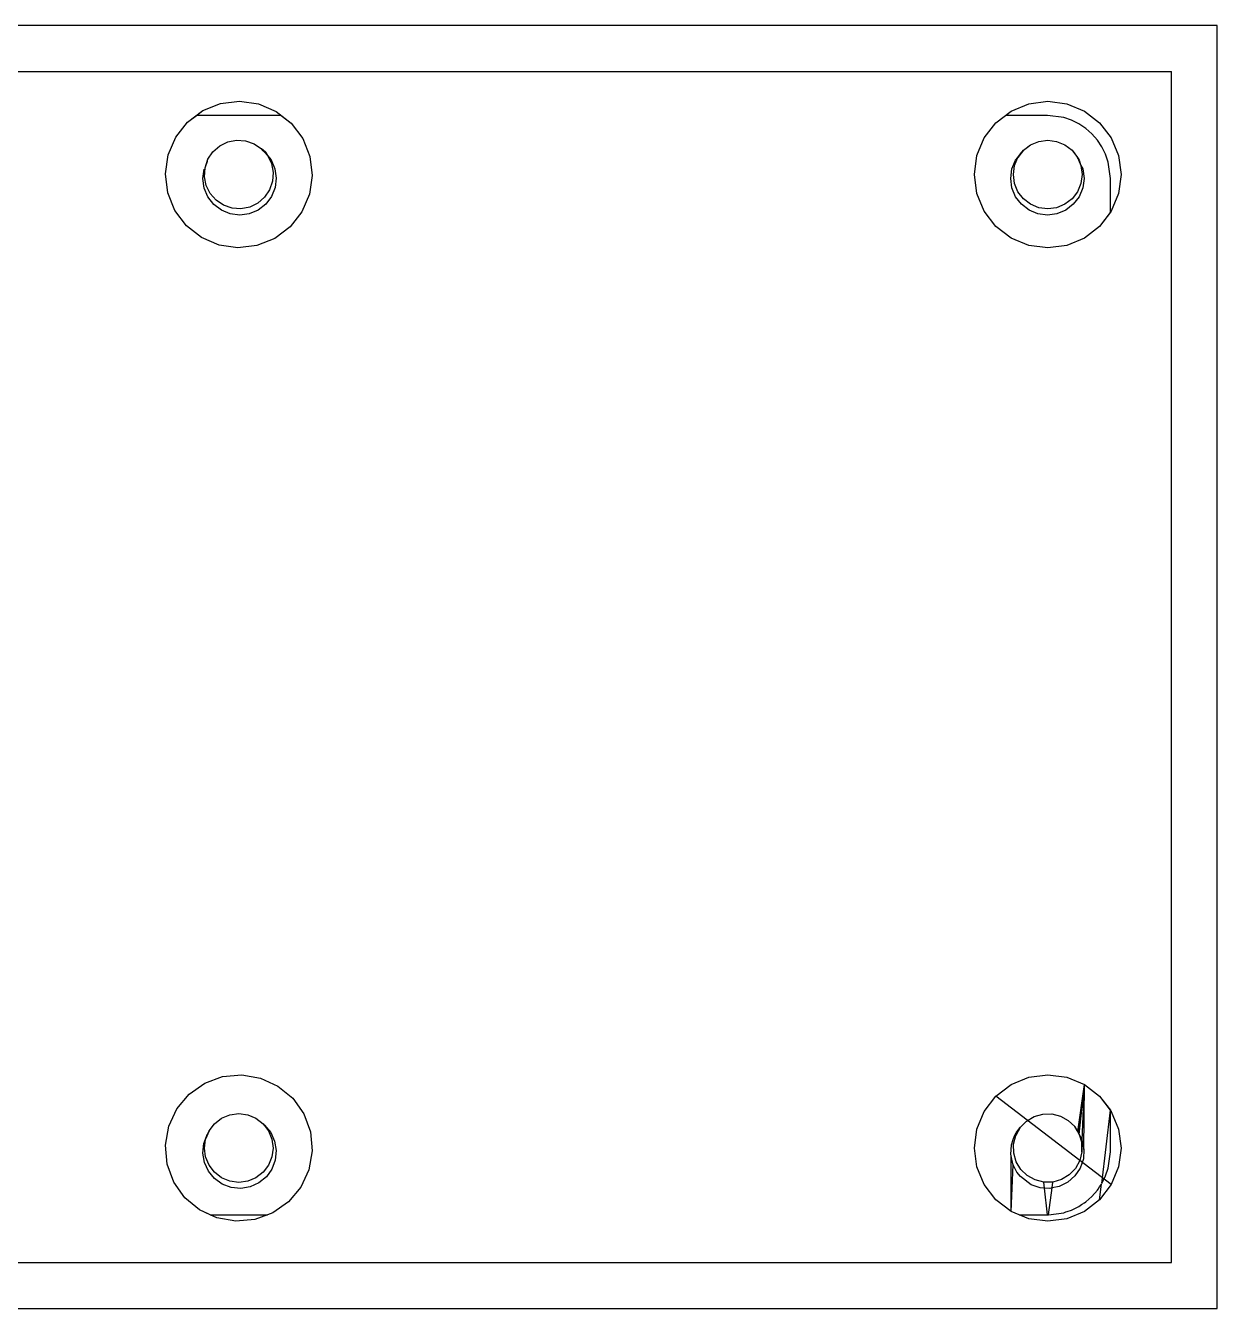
# Model space of a CAD drawing. Header units: metres. Extents: x 3 to 107, y 3 to 59.
# Drawn here: x 55 to 107, y 3 to 59 of the extents above; entities that cross this region are included whole.
import ezdxf

# ---------------------------------------------------------------- set-up
doc = ezdxf.new("R2010")
doc.units = ezdxf.units.M

msp = doc.modelspace()

# ---------------------------------------------------------------- linework, layer by layer
at = {"layer": 'onewiredbox'}
for p, q in [((107, 59, -2), (3, 59, -2)), ((107, 59, 42.3), (3, 59, 42.3)), ((107, 3, -2), (107, 59, -2)), ((107, 59, 42.3), (107, 59, -2)), ((107, 3, 42.3), (107, 59, 42.3)), ((5, 57), (105, 57)), ((5, 57, 42.3), (105, 57, 42.3)), ((105, 57), (105, 57, 42.3)), ((105, 5), (105, 57)), ((105, 5, 42.3), (105, 57, 42.3)), ((62.732, 55.289), (63.507, 55.6)), ((62.732, 55.289, 15), (63.507, 55.6, 15)), ((63.507, 55.6), (64.336, 55.7)), ((63.507, 55.6, 15), (64.336, 55.7, 15)), ((63.507, 55.6), (63.507, 55.6, 15)), ((64.336, 55.7), (64.336, 55.7, 15)), ((64.336, 55.7), (65.163, 55.581)), ((64.336, 55.7, 15), (65.163, 55.581, 15)), ((65.163, 55.581), (65.163, 55.581, 15)), ((65.163, 55.581), (65.931, 55.253)), ((65.163, 55.581, 15), (65.931, 55.253, 15)), ((98, 55.271), (98.772, 55.591)), ((98, 55.271, 15), (98.772, 55.591, 15)), ((98.772, 55.591), (99.6, 55.7)), ((98.772, 55.591, 15), (99.6, 55.7, 15)), ((98.772, 55.591), (98.772, 55.591, 15)), ((99.6, 55.7), (100.428, 55.591)), ((99.6, 55.7), (99.6, 55.7, 15)), ((99.6, 55.7, 15), (100.428, 55.591, 15)), ((100.428, 55.591), (101.2, 55.271)), ((100.428, 55.591), (100.428, 55.591, 15)), ((100.428, 55.591, 15), (101.2, 55.271, 15)), ((62.063, 54.788), (62.732, 55.289)), ((62.063, 54.788, 15), (62.455, 55.082, 15)), ((62.455, 55.082, 15), (62.732, 55.289, 15)), ((66.149, 55.082, 15), (62.455, 55.082, 15)), ((62.732, 55.289), (62.732, 55.289, 15)), ((65.931, 55.253), (66.588, 54.737)), ((65.931, 55.253), (65.931, 55.253, 15)), ((65.931, 55.253, 15), (66.149, 55.082, 15)), ((66.149, 55.082, 15), (66.588, 54.737, 15)), ((97.337, 54.763), (98, 55.271)), ((97.337, 54.763, 15), (97.753, 55.082, 15)), ((97.753, 55.082, 15), (98, 55.271, 15)), ((99.584, 55.082, 15), (97.753, 55.082, 15)), ((98, 55.271), (98, 55.271, 15)), ((100.296, 54.988, 15), (99.584, 55.082, 15)), ((100.637, 54.873, 15), (100.296, 54.988, 15)), ((101.2, 55.271), (101.863, 54.763)), ((101.2, 55.271, 15), (101.863, 54.763, 15)), ((101.2, 55.271), (101.2, 55.271, 15)), ((61.547, 54.131), (62.063, 54.788)), ((61.547, 54.131, 15), (62.063, 54.788, 15)), ((62.063, 54.788), (62.063, 54.788, 15)), ((66.588, 54.737), (66.588, 54.737, 15)), ((66.588, 54.737), (67.089, 54.068)), ((66.588, 54.737, 15), (67.089, 54.068, 15)), ((96.829, 54.1), (97.337, 54.763)), ((96.829, 54.1, 15), (97.337, 54.763, 15)), ((97.337, 54.763), (97.337, 54.763, 15)), ((100.959, 54.714, 15), (100.637, 54.873, 15)), ((101.258, 54.514, 15), (100.959, 54.714, 15)), ((101.529, 54.277, 15), (101.258, 54.514, 15)), ((101.863, 54.763), (102.371, 54.1)), ((101.863, 54.763, 15), (102.371, 54.1, 15)), ((101.863, 54.763), (101.863, 54.763, 15)), ((61.219, 53.363), (61.547, 54.131)), ((61.219, 53.363, 15), (61.547, 54.131, 15)), ((61.547, 54.131), (61.547, 54.131, 15)), ((63.468, 53.748, 15), (63.82, 53.921, 15)), ((63.468, 53.748, 11), (63.82, 53.921, 11)), ((63.82, 53.921, 15), (64.204, 53.997, 15)), ((63.82, 53.921, 11), (64.204, 53.997, 11)), ((63.82, 53.921, 15), (63.82, 53.921, 11)), ((64.204, 53.997, 15), (64.595, 53.971, 15)), ((64.204, 53.997, 15), (64.204, 53.997, 11)), ((64.204, 53.997, 11), (64.595, 53.971, 11)), ((64.595, 53.971, 15), (64.965, 53.844, 15)), ((64.595, 53.971, 15), (64.595, 53.971, 11)), ((64.595, 53.971, 11), (64.965, 53.844, 11)), ((64.965, 53.844, 15), (65.291, 53.626, 15)), ((64.965, 53.844, 15), (64.965, 53.844, 11)), ((64.965, 53.844, 11), (65.291, 53.626, 11)), ((67.089, 54.068), (67.4, 53.293)), ((67.089, 54.068), (67.089, 54.068, 15)), ((67.089, 54.068, 15), (67.4, 53.293, 15)), ((96.509, 53.328), (96.829, 54.1)), ((96.509, 53.328, 15), (96.829, 54.1, 15)), ((96.829, 54.1), (96.829, 54.1, 15)), ((98.539, 53.561, 11), (98.85, 53.799, 11)), ((98.769, 53.737, 15), (98.85, 53.799, 15)), ((98.85, 53.799, 15), (99.212, 53.949, 15)), ((98.85, 53.799, 11), (99.212, 53.949, 11)), ((98.85, 53.799, 15), (98.85, 53.799, 11)), ((99.212, 53.949, 15), (99.6, 54, 15)), ((99.212, 53.949, 11), (99.6, 54, 11)), ((99.212, 53.949, 15), (99.212, 53.949, 11)), ((99.6, 54, 15), (99.988, 53.949, 15)), ((99.6, 54, 15), (99.6, 54, 11)), ((99.6, 54, 11), (99.988, 53.949, 11)), ((99.988, 53.949, 15), (100.35, 53.799, 15)), ((99.988, 53.949, 15), (99.988, 53.949, 11)), ((99.988, 53.949, 11), (100.35, 53.799, 11)), ((100.35, 53.799, 15), (100.35, 53.799, 11)), ((100.35, 53.799, 15), (100.661, 53.561, 15)), ((100.35, 53.799, 11), (100.661, 53.561, 11)), ((101.766, 54.006, 15), (101.529, 54.277, 15)), ((101.966, 53.707, 15), (101.766, 54.006, 15)), ((102.371, 54.1), (102.691, 53.328)), ((102.371, 54.1), (102.371, 54.1, 15)), ((102.371, 54.1, 15), (102.691, 53.328, 15)), ((61.1, 52.536), (61.219, 53.363)), ((61.1, 52.536, 15), (61.219, 53.363, 15)), ((61.219, 53.363), (61.219, 53.363, 15)), ((62.956, 53.165, 15), (63.174, 53.491, 15)), ((62.956, 53.165, 11), (63.174, 53.491, 11)), ((63.174, 53.491, 15), (63.468, 53.748, 15)), ((63.174, 53.491, 11), (63.468, 53.748, 11)), ((63.174, 53.491, 15), (63.174, 53.491, 11)), ((63.468, 53.748, 15), (63.468, 53.748, 11)), ((65.291, 53.626, 15), (65.365, 53.541, 15)), ((65.365, 53.541, 15), (65.291, 53.626, 11)), ((65.459, 53.47, 15), (65.291, 53.626, 11)), ((65.291, 53.626, 15), (65.291, 53.626, 11)), ((65.291, 53.626, 11), (65.548, 53.332, 11)), ((65.365, 53.541, 15), (65.459, 53.47, 15)), ((65.459, 53.47, 15), (65.548, 53.332, 15)), ((65.459, 53.47, 15), (65.548, 53.332, 11)), ((65.548, 53.332, 15), (65.721, 52.98, 15)), ((65.548, 53.332, 15), (65.715, 53.141, 15)), ((65.548, 53.332, 11), (65.721, 52.98, 11)), ((65.548, 53.332, 15), (65.548, 53.332, 11)), ((67.4, 53.293), (67.5, 52.464)), ((67.4, 53.293), (67.4, 53.293, 15)), ((67.4, 53.293, 15), (67.5, 52.464, 15)), ((96.4, 52.5), (96.509, 53.328)), ((96.4, 52.5, 15), (96.509, 53.328, 15)), ((96.509, 53.328), (96.509, 53.328, 15)), ((98.151, 52.888, 11), (98.301, 53.25, 11)), ((98.151, 52.888, 15), (98.301, 53.25, 15)), ((98.199, 53.132, 15), (98.301, 53.25, 15)), ((98.539, 53.561, 11), (98.301, 53.25, 15)), ((98.301, 53.25, 11), (98.539, 53.561, 11)), ((98.301, 53.25, 15), (98.453, 53.463, 15)), ((98.301, 53.25, 15), (98.301, 53.25, 11)), ((98.539, 53.561, 11), (98.453, 53.463, 15)), ((98.453, 53.463, 15), (98.482, 53.486, 15)), ((98.482, 53.486, 15), (98.539, 53.561, 15)), ((98.539, 53.561, 11), (98.482, 53.486, 15)), ((98.539, 53.561, 15), (98.769, 53.737, 15)), ((98.539, 53.561, 15), (98.539, 53.561, 11)), ((100.661, 53.561, 15), (100.661, 53.561, 11)), ((100.661, 53.561, 15), (100.728, 53.473, 15)), ((100.661, 53.561, 11), (100.899, 53.25, 11)), ((100.728, 53.473, 15), (100.899, 53.25, 15)), ((100.899, 53.25, 15), (100.899, 53.25, 11)), ((100.97, 53.132, 15), (100.899, 53.25, 11)), ((100.922, 53.194, 15), (100.899, 53.25, 11)), ((100.899, 53.25, 15), (100.922, 53.194, 15)), ((100.899, 53.25, 11), (101.049, 52.888, 11)), ((102.125, 53.384, 15), (101.966, 53.707, 15)), ((102.24, 53.044, 15), (102.125, 53.384, 15)), ((102.691, 53.328), (102.8, 52.5)), ((102.691, 53.328), (102.691, 53.328, 15)), ((102.691, 53.328, 15), (102.8, 52.5, 15)), ((62.734, 52.322, 15), (62.786, 52.737, 15)), ((62.803, 52.404, 15), (62.829, 52.795, 15)), ((62.803, 52.404, 11), (62.829, 52.795, 11)), ((62.829, 52.795, 11), (62.956, 53.165, 11)), ((62.829, 52.795, 15), (62.93, 53.089, 15)), ((62.829, 52.795, 15), (62.829, 52.795, 11)), ((62.93, 53.089, 15), (62.939, 53.118, 15)), ((62.939, 53.118, 15), (62.956, 53.165, 15)), ((62.956, 53.165, 15), (62.956, 53.165, 11)), ((65.715, 53.141, 15), (65.877, 52.756, 15)), ((65.721, 52.98, 15), (65.797, 52.596, 15)), ((65.721, 52.98, 15), (65.721, 52.98, 11)), ((65.721, 52.98, 11), (65.797, 52.596, 11)), ((65.877, 52.756, 15), (65.934, 52.342, 15)), ((97.984, 52.332, 15), (98.039, 52.746, 15)), ((98.039, 52.746, 15), (98.199, 53.132, 15)), ((98.1, 52.5, 11), (98.151, 52.888, 11)), ((98.1, 52.5, 15), (98.151, 52.888, 15)), ((98.151, 52.888, 15), (98.151, 52.888, 11)), ((100.922, 53.194, 15), (100.97, 53.132, 15)), ((100.97, 53.132, 15), (101.049, 52.888, 11)), ((100.97, 53.132, 15), (101.049, 52.888, 15)), ((101.049, 52.888, 11), (101.1, 52.5, 11)), ((101.049, 52.888, 15), (101.049, 52.888, 11)), ((101.049, 52.888, 15), (101.1, 52.5, 15)), ((101.049, 52.888, 15), (101.13, 52.746, 15)), ((101.13, 52.746, 15), (101.184, 52.332, 15)), ((102.334, 52.332, 15), (102.24, 53.044, 15)), ((61.2, 51.707), (61.1, 52.536)), ((61.2, 51.707, 15), (61.1, 52.536, 15)), ((61.1, 52.536), (61.1, 52.536, 15)), ((62.791, 51.908, 15), (62.734, 52.322, 15)), ((62.879, 52.02, 15), (62.803, 52.404, 15)), ((62.879, 52.02, 11), (62.803, 52.404, 11)), ((62.803, 52.404, 15), (62.803, 52.404, 11)), ((65.771, 52.205, 15), (65.644, 51.835, 15)), ((65.771, 52.205, 11), (65.644, 51.835, 11)), ((65.797, 52.596, 15), (65.771, 52.205, 15)), ((65.797, 52.596, 11), (65.771, 52.205, 11)), ((65.771, 52.205, 15), (65.771, 52.205, 11)), ((65.797, 52.596, 15), (65.797, 52.596, 11)), ((65.934, 52.342, 15), (65.882, 51.928, 15)), ((67.5, 52.464), (67.381, 51.637)), ((67.5, 52.464, 15), (67.381, 51.637, 15)), ((67.5, 52.464), (67.5, 52.464, 15)), ((96.509, 51.672), (96.4, 52.5)), ((96.4, 52.5), (96.4, 52.5, 15)), ((96.509, 51.672, 15), (96.4, 52.5, 15)), ((98.039, 51.918, 15), (97.984, 52.332, 15)), ((98.151, 52.112, 11), (98.1, 52.5, 11)), ((98.1, 52.5, 15), (98.1, 52.5, 11)), ((98.151, 52.112, 15), (98.1, 52.5, 15)), ((98.301, 51.75, 11), (98.151, 52.112, 11)), ((98.151, 52.112, 15), (98.151, 52.112, 11)), ((98.301, 51.75, 15), (98.151, 52.112, 15)), ((101.049, 52.112, 15), (100.899, 51.75, 15)), ((101.049, 52.112, 11), (100.899, 51.75, 11)), ((101.1, 52.5, 11), (101.049, 52.112, 11)), ((101.1, 52.5, 15), (101.049, 52.112, 15)), ((101.049, 52.112, 15), (101.049, 52.112, 11)), ((101.1, 52.5, 15), (101.1, 52.5, 11)), ((101.184, 52.332, 15), (101.13, 51.918, 15)), ((102.334, 50.852, 15), (102.334, 52.332, 15)), ((102.8, 52.5), (102.691, 51.672)), ((102.8, 52.5, 15), (102.691, 51.672, 15)), ((102.8, 52.5), (102.8, 52.5, 15)), ((61.511, 50.932), (61.2, 51.707)), ((61.511, 50.932, 15), (61.2, 51.707, 15)), ((61.2, 51.707), (61.2, 51.707, 15)), ((62.954, 51.524, 15), (62.791, 51.908, 15)), ((63.052, 51.668, 15), (62.879, 52.02, 15)), ((63.052, 51.668, 11), (62.879, 52.02, 11)), ((62.879, 52.02, 15), (62.879, 52.02, 11)), ((63.21, 51.194, 15), (62.954, 51.524, 15)), ((63.309, 51.374, 15), (63.052, 51.668, 15)), ((63.052, 51.668, 15), (63.052, 51.668, 11)), ((63.309, 51.374, 11), (63.052, 51.668, 11)), ((65.644, 51.835, 15), (65.426, 51.509, 15)), ((65.644, 51.835, 11), (65.426, 51.509, 11)), ((65.725, 51.541, 15), (65.473, 51.208, 15)), ((65.644, 51.835, 15), (65.644, 51.835, 11)), ((65.882, 51.928, 15), (65.725, 51.541, 15)), ((67.381, 51.637), (67.053, 50.869)), ((67.381, 51.637, 15), (67.053, 50.869, 15)), ((67.381, 51.637), (67.381, 51.637, 15)), ((96.829, 50.9), (96.509, 51.672)), ((96.509, 51.672), (96.509, 51.672, 15)), ((96.829, 50.9, 15), (96.509, 51.672, 15)), ((98.199, 51.532, 15), (98.039, 51.918, 15)), ((98.453, 51.201, 15), (98.199, 51.532, 15)), ((98.539, 51.439, 15), (98.301, 51.75, 15)), ((98.539, 51.439, 11), (98.301, 51.75, 11)), ((98.301, 51.75, 15), (98.301, 51.75, 11)), ((100.899, 51.75, 15), (100.661, 51.439, 15)), ((100.899, 51.75, 11), (100.661, 51.439, 11)), ((100.97, 51.532, 15), (100.716, 51.201, 15)), ((100.899, 51.75, 15), (100.899, 51.75, 11)), ((101.13, 51.918, 15), (100.97, 51.532, 15)), ((102.691, 51.672), (102.371, 50.9)), ((102.691, 51.672, 15), (102.371, 50.9, 15)), ((102.691, 51.672), (102.691, 51.672, 15)), ((63.543, 50.942, 15), (63.21, 51.194, 15)), ((63.635, 51.156, 15), (63.309, 51.374, 15)), ((63.309, 51.374, 15), (63.309, 51.374, 11)), ((63.635, 51.156, 11), (63.309, 51.374, 11)), ((64.005, 51.029, 15), (63.635, 51.156, 15)), ((63.635, 51.156, 15), (63.635, 51.156, 11)), ((64.005, 51.029, 11), (63.635, 51.156, 11)), ((64.396, 51.003, 15), (64.005, 51.029, 15)), ((64.396, 51.003, 11), (64.005, 51.029, 11)), ((64.005, 51.029, 15), (64.005, 51.029, 11)), ((64.78, 51.079, 15), (64.396, 51.003, 15)), ((64.78, 51.079, 11), (64.396, 51.003, 11)), ((64.396, 51.003, 15), (64.396, 51.003, 11)), ((65.132, 51.252, 15), (64.78, 51.079, 15)), ((65.132, 51.252, 11), (64.78, 51.079, 11)), ((64.78, 51.079, 15), (64.78, 51.079, 11)), ((65.426, 51.509, 15), (65.132, 51.252, 15)), ((65.426, 51.509, 11), (65.132, 51.252, 11)), ((65.132, 51.252, 15), (65.132, 51.252, 11)), ((65.473, 51.208, 15), (65.143, 50.951, 15)), ((65.426, 51.509, 15), (65.426, 51.509, 11)), ((98.784, 50.946, 15), (98.453, 51.201, 15)), ((98.539, 51.439, 15), (98.539, 51.439, 11)), ((98.85, 51.201, 15), (98.539, 51.439, 15)), ((98.85, 51.201, 11), (98.539, 51.439, 11)), ((99.212, 51.051, 15), (98.85, 51.201, 15)), ((98.85, 51.201, 15), (98.85, 51.201, 11)), ((99.212, 51.051, 11), (98.85, 51.201, 11)), ((99.6, 51, 15), (99.212, 51.051, 15)), ((99.212, 51.051, 15), (99.212, 51.051, 11)), ((99.6, 51, 11), (99.212, 51.051, 11)), ((99.988, 51.051, 15), (99.6, 51, 15)), ((99.988, 51.051, 11), (99.6, 51, 11)), ((99.6, 51, 15), (99.6, 51, 11)), ((100.35, 51.201, 11), (99.988, 51.051, 11)), ((100.35, 51.201, 15), (99.988, 51.051, 15)), ((99.988, 51.051, 15), (99.988, 51.051, 11)), ((100.661, 51.439, 15), (100.35, 51.201, 15)), ((100.661, 51.439, 11), (100.35, 51.201, 11)), ((100.35, 51.201, 15), (100.35, 51.201, 11)), ((100.716, 51.201, 15), (100.384, 50.946, 15)), ((100.661, 51.439, 15), (100.661, 51.439, 11)), ((61.511, 50.932), (61.511, 50.932, 15)), ((62.012, 50.263), (61.511, 50.932)), ((62.012, 50.263, 15), (61.511, 50.932, 15)), ((63.93, 50.784, 15), (63.543, 50.942, 15)), ((64.344, 50.732, 15), (63.93, 50.784, 15)), ((64.758, 50.789, 15), (64.344, 50.732, 15)), ((65.143, 50.951, 15), (64.758, 50.789, 15)), ((67.053, 50.869), (66.537, 50.212)), ((67.053, 50.869, 15), (66.537, 50.212, 15)), ((67.053, 50.869), (67.053, 50.869, 15)), ((97.337, 50.237), (96.829, 50.9)), ((97.337, 50.237, 15), (96.829, 50.9, 15)), ((96.829, 50.9), (96.829, 50.9, 15)), ((99.17, 50.787, 15), (98.784, 50.946, 15)), ((99.584, 50.732, 15), (99.17, 50.787, 15)), ((99.998, 50.787, 15), (99.584, 50.732, 15)), ((100.384, 50.946, 15), (99.998, 50.787, 15)), ((102.371, 50.9), (101.863, 50.237)), ((102.334, 50.852, 15), (101.863, 50.237, 15)), ((102.371, 50.9, 15), (102.334, 50.852, 15)), ((102.371, 50.9), (102.371, 50.9, 15)), ((62.669, 49.747), (62.012, 50.263)), ((62.669, 49.747, 15), (62.012, 50.263, 15)), ((62.012, 50.263), (62.012, 50.263, 15)), ((66.537, 50.212, 15), (65.868, 49.711, 15)), ((66.537, 50.212), (65.868, 49.711)), ((66.537, 50.212), (66.537, 50.212, 15)), ((98, 49.729), (97.337, 50.237)), ((98, 49.729, 15), (97.337, 50.237, 15)), ((97.337, 50.237), (97.337, 50.237, 15)), ((101.863, 50.237), (101.2, 49.729)), ((101.863, 50.237, 15), (101.2, 49.729, 15)), ((101.863, 50.237), (101.863, 50.237, 15)), ((62.669, 49.747), (62.669, 49.747, 15)), ((63.437, 49.419), (62.669, 49.747)), ((63.437, 49.419, 15), (62.669, 49.747, 15)), ((64.264, 49.3), (63.437, 49.419)), ((64.264, 49.3, 15), (63.437, 49.419, 15)), ((63.437, 49.419), (63.437, 49.419, 15)), ((65.093, 49.4), (64.264, 49.3)), ((65.093, 49.4, 15), (64.264, 49.3, 15)), ((64.264, 49.3), (64.264, 49.3, 15)), ((65.868, 49.711), (65.093, 49.4)), ((65.868, 49.711, 15), (65.093, 49.4, 15)), ((65.093, 49.4), (65.093, 49.4, 15)), ((65.868, 49.711), (65.868, 49.711, 15)), ((98, 49.729), (98, 49.729, 15)), ((98.772, 49.409), (98, 49.729)), ((98.772, 49.409, 15), (98, 49.729, 15)), ((99.6, 49.3), (98.772, 49.409)), ((98.772, 49.409), (98.772, 49.409, 15)), ((99.6, 49.3, 15), (98.772, 49.409, 15)), ((100.428, 49.409), (99.6, 49.3)), ((100.428, 49.409, 15), (99.6, 49.3, 15)), ((99.6, 49.3), (99.6, 49.3, 15)), ((101.2, 49.729), (100.428, 49.409)), ((101.2, 49.729, 15), (100.428, 49.409, 15)), ((100.428, 49.409), (100.428, 49.409, 15)), ((101.2, 49.729), (101.2, 49.729, 15)), ((62.812, 12.833), (63.596, 13.122)), ((62.812, 12.833, 15), (63.596, 13.122, 15)), ((63.596, 13.122), (64.428, 13.197)), ((63.596, 13.122, 15), (64.428, 13.197, 15)), ((63.596, 13.122), (63.596, 13.122, 15)), ((64.428, 13.197), (65.252, 13.055)), ((64.428, 13.197, 15), (65.252, 13.055, 15)), ((64.428, 13.197), (64.428, 13.197, 15)), ((65.252, 13.055), (66.01, 12.705)), ((65.252, 13.055), (65.252, 13.055, 15)), ((65.252, 13.055, 15), (66.01, 12.705, 15)), ((98, 12.771), (98.772, 13.091)), ((98, 12.771, 15), (98.772, 13.091, 15)), ((98.772, 13.091), (99.6, 13.2)), ((98.772, 13.091, 15), (99.6, 13.2, 15)), ((98.772, 13.091), (98.772, 13.091, 15)), ((99.6, 13.2), (100.428, 13.091)), ((99.6, 13.2, 15), (100.428, 13.091, 15)), ((99.6, 13.2), (99.6, 13.2, 15)), ((100.428, 13.091), (101.2, 12.771)), ((100.428, 13.091), (100.428, 13.091, 15)), ((100.428, 13.091, 15), (101.2, 12.771, 15)), ((61.595, 11.71), (62.13, 12.352)), ((61.595, 11.71, 15), (62.13, 12.352, 15)), ((62.13, 12.352), (62.812, 12.833)), ((62.13, 12.352, 15), (62.812, 12.833, 15)), ((62.13, 12.352), (62.13, 12.352, 15)), ((62.812, 12.833), (62.812, 12.833, 15)), ((66.01, 12.705), (66.652, 12.17)), ((66.01, 12.705, 15), (66.652, 12.17, 15)), ((66.01, 12.705), (66.01, 12.705, 15)), ((97.337, 12.263), (98, 12.771)), ((97.337, 12.263, 15), (98, 12.771, 15)), ((98, 12.771), (98, 12.771, 15)), ((100.914, 10.722, 15), (101.2, 12.771, 15)), ((100.935, 10.672, 14.997), (101.2, 12.771, 15)), ((100.977, 10.595, 14.986), (101.2, 12.771, 15)), ((101.099, 10.348, 15), (101.2, 12.771, 15)), ((101.181, 9.938, 15), (101.2, 12.771, 15)), ((101.2, 12.771), (101.863, 12.263)), ((101.2, 12.771), (101.2, 12.771, 15)), ((101.2, 12.771, 15), (101.863, 12.263, 15)), ((66.652, 12.17), (67.133, 11.488)), ((66.652, 12.17, 15), (67.133, 11.488, 15)), ((66.652, 12.17), (66.652, 12.17, 15)), ((96.829, 11.6), (97.337, 12.263)), ((96.829, 11.6, 15), (97.337, 12.263, 15)), ((97.337, 12.263), (97.337, 12.263, 15)), ((102.371, 8.4), (97.337, 12.263)), ((101.863, 12.263), (102.371, 11.6)), ((101.863, 12.263), (101.863, 12.263, 15)), ((101.863, 12.263, 15), (102.334, 11.648, 15)), ((61.245, 10.952), (61.595, 11.71)), ((61.245, 10.952, 15), (61.595, 11.71, 15)), ((61.595, 11.71), (61.595, 11.71, 15)), ((63.239, 11.061, 11), (63.55, 11.299, 11)), ((63.239, 11.061, 15), (63.55, 11.299, 15)), ((63.55, 11.299, 11), (63.912, 11.449, 11)), ((63.55, 11.299, 15), (63.912, 11.449, 15)), ((63.55, 11.299, 15), (63.55, 11.299, 11)), ((63.912, 11.449, 15), (64.3, 11.5, 15)), ((63.912, 11.449, 11), (64.3, 11.5, 11)), ((63.912, 11.449, 15), (63.912, 11.449, 11)), ((64.3, 11.5, 15), (64.3, 11.5, 11)), ((64.3, 11.5, 11), (64.688, 11.449, 11)), ((64.3, 11.5, 15), (64.688, 11.449, 15)), ((64.688, 11.449, 11), (65.05, 11.299, 11)), ((64.688, 11.449, 15), (64.688, 11.449, 11)), ((64.688, 11.449, 15), (65.05, 11.299, 15)), ((65.05, 11.299, 11), (65.361, 11.061, 11)), ((65.05, 11.299, 15), (65.05, 11.299, 11)), ((65.05, 11.299, 15), (65.361, 11.061, 15)), ((67.133, 11.488), (67.422, 10.704)), ((67.133, 11.488, 15), (67.422, 10.704, 15)), ((67.133, 11.488), (67.133, 11.488, 15)), ((96.509, 10.828), (96.829, 11.6)), ((96.509, 10.828, 15), (96.829, 11.6, 15)), ((96.829, 11.6), (96.829, 11.6, 15)), ((98.667, 11.175, 15), (99.003, 11.376, 15)), ((98.667, 11.175, 11), (99.003, 11.376, 11)), ((99.003, 11.376, 11), (99.379, 11.484, 11)), ((99.003, 11.376, 15), (99.379, 11.484, 15)), ((99.003, 11.376, 15), (99.003, 11.376, 11)), ((99.379, 11.484, 11), (99.771, 11.49, 11)), ((99.379, 11.484, 15), (99.771, 11.49, 15)), ((99.379, 11.484, 15), (99.379, 11.484, 11)), ((99.771, 11.49, 15), (100.151, 11.395, 15)), ((99.771, 11.49, 15), (99.771, 11.49, 11)), ((99.771, 11.49, 11), (100.151, 11.395, 11)), ((100.151, 11.395, 15), (100.151, 11.395, 11)), ((100.151, 11.395, 15), (100.493, 11.205, 15)), ((100.151, 11.395, 11), (100.493, 11.205, 11)), ((100.493, 11.205, 15), (100.775, 10.933, 15)), ((100.493, 11.205, 15), (100.493, 11.205, 11)), ((100.493, 11.205, 11), (100.775, 10.933, 11)), ((101.966, 8.457, 15), (102.334, 11.648, 15)), ((102.334, 11.648, 15), (102.371, 11.6, 15)), ((102.334, 9.832, 15), (102.334, 11.648, 15)), ((102.371, 11.6), (102.691, 10.828)), ((102.371, 11.6), (102.371, 11.6, 15)), ((102.371, 11.6, 15), (102.691, 10.828, 15)), ((61.103, 10.128), (61.245, 10.952)), ((61.103, 10.128, 15), (61.245, 10.952, 15)), ((61.245, 10.952), (61.245, 10.952, 15)), ((62.851, 10.388, 11), (63.001, 10.75, 11)), ((63.001, 10.75, 11), (62.851, 10.388, 15)), ((63.001, 10.75, 11), (62.923, 10.586, 15)), ((62.947, 10.619, 15), (63.001, 10.75, 15)), ((63.001, 10.75, 11), (62.947, 10.619, 15)), ((63.001, 10.75, 11), (63.239, 11.061, 11)), ((63.001, 10.75, 15), (63.239, 11.061, 15)), ((63.001, 10.75, 15), (63.001, 10.75, 11)), ((63.239, 11.061, 15), (63.239, 11.061, 11)), ((65.361, 11.061, 11), (65.599, 10.75, 11)), ((65.361, 11.061, 15), (65.382, 11.033, 15)), ((65.361, 11.061, 15), (65.361, 11.061, 11)), ((65.428, 11, 15), (65.361, 11.061, 11)), ((65.382, 11.033, 15), (65.361, 11.061, 11)), ((65.382, 11.033, 15), (65.428, 11, 15)), ((65.428, 11, 15), (65.599, 10.75, 11)), ((65.428, 11, 15), (65.599, 10.75, 15)), ((65.428, 11, 15), (65.693, 10.677, 15)), ((65.599, 10.75, 15), (65.749, 10.388, 15)), ((65.599, 10.75, 15), (65.599, 10.75, 11)), ((65.599, 10.75, 11), (65.749, 10.388, 11)), ((65.693, 10.677, 15), (65.865, 10.297, 15)), ((67.422, 10.704), (67.497, 9.872)), ((67.422, 10.704, 15), (67.497, 9.872, 15)), ((67.422, 10.704), (67.422, 10.704, 15)), ((96.4, 10), (96.509, 10.828)), ((96.4, 10, 15), (96.509, 10.828, 15)), ((96.509, 10.828), (96.509, 10.828, 15)), ((98.148, 10.538, 15), (98.229, 10.659, 15)), ((98.395, 10.893, 11), (98.205, 10.551, 15)), ((98.205, 10.551, 11), (98.395, 10.893, 11)), ((98.205, 10.551, 15), (98.38, 10.886, 15)), ((98.229, 10.659, 15), (98.38, 10.886, 15)), ((98.38, 10.886, 15), (98.401, 10.904, 15)), ((98.38, 10.886, 15), (98.395, 10.893, 11)), ((98.395, 10.893, 11), (98.667, 11.175, 11)), ((98.395, 10.893, 11), (98.431, 10.93, 15)), ((98.401, 10.904, 15), (98.431, 10.93, 15)), ((98.431, 10.93, 15), (98.667, 11.175, 15)), ((98.667, 11.175, 15), (98.667, 11.175, 11)), ((100.775, 10.933, 15), (100.775, 10.933, 11)), ((100.873, 10.768, 15), (100.775, 10.933, 11)), ((100.914, 10.722, 15), (100.775, 10.933, 11)), ((100.775, 10.933, 15), (100.873, 10.768, 15)), ((100.935, 10.672, 14.997), (100.775, 10.933, 11)), ((100.775, 10.933, 11), (100.976, 10.597, 11)), ((100.873, 10.768, 15), (100.914, 10.722, 15)), ((100.914, 10.722, 15), (100.935, 10.672, 14.997)), ((100.935, 10.672, 14.997), (100.977, 10.595, 14.986)), ((100.935, 10.672, 14.997), (100.976, 10.597, 11)), ((102.691, 10.828), (102.8, 10)), ((102.691, 10.828), (102.691, 10.828, 15)), ((102.691, 10.828, 15), (102.8, 10, 15)), ((61.178, 9.296), (61.103, 10.128)), ((61.103, 10.128), (61.103, 10.128, 15)), ((61.178, 9.296, 15), (61.103, 10.128, 15)), ((62.735, 9.779, 15), (62.776, 10.195, 15)), ((62.776, 10.195, 15), (62.851, 10.388, 15)), ((62.8, 10, 11), (62.851, 10.388, 11)), ((62.8, 10, 15), (62.851, 10.388, 15)), ((62.851, 10.388, 15), (62.923, 10.586, 15)), ((62.851, 10.388, 15), (62.851, 10.388, 11)), ((62.923, 10.586, 15), (62.947, 10.619, 15)), ((65.749, 10.388, 15), (65.8, 10, 15)), ((65.749, 10.388, 15), (65.749, 10.388, 11)), ((65.749, 10.388, 11), (65.8, 10, 11)), ((65.865, 10.297, 15), (65.933, 9.885, 15)), ((98, 9.916, 15), (98.015, 10.143, 15)), ((98.015, 10.143, 15), (98.093, 10.375, 15)), ((98.093, 10.375, 15), (98.148, 10.538, 15)), ((98.11, 10.171, 11), (98.205, 10.551, 11)), ((98.11, 10.171, 15), (98.205, 10.551, 15)), ((98.116, 9.779, 15), (98.11, 10.171, 15)), ((98.11, 10.171, 15), (98.11, 10.171, 11)), ((98.116, 9.779, 11), (98.11, 10.171, 11)), ((98.205, 10.551, 15), (98.205, 10.551, 11)), ((100.976, 10.597, 11), (101.084, 10.221, 11)), ((100.977, 10.595, 14.986), (100.976, 10.597, 11)), ((100.977, 10.595, 14.986), (101.084, 10.221, 15)), ((100.977, 10.595, 14.986), (101.099, 10.348, 15)), ((101.084, 10.221, 15), (101.108, 10.302, 15)), ((101.09, 9.829, 15), (101.084, 10.221, 15)), ((101.084, 10.221, 15), (101.084, 10.221, 11)), ((101.084, 10.221, 11), (101.09, 9.829, 11)), ((101.108, 10.302, 15), (101.099, 10.348, 15)), ((101.108, 10.302, 15), (101.181, 9.938, 15)), ((62.803, 9.367, 15), (62.735, 9.779, 15)), ((62.851, 9.612, 11), (62.8, 10, 11)), ((62.8, 10, 15), (62.8, 10, 11)), ((62.851, 9.612, 15), (62.8, 10, 15)), ((63.001, 9.25, 11), (62.851, 9.612, 11)), ((62.851, 9.612, 15), (62.851, 9.612, 11)), ((63.001, 9.25, 15), (62.851, 9.612, 15)), ((65.749, 9.612, 11), (65.599, 9.25, 11)), ((65.749, 9.612, 15), (65.599, 9.25, 15)), ((65.8, 10, 11), (65.749, 9.612, 11)), ((65.8, 10, 15), (65.749, 9.612, 15)), ((65.749, 9.612, 15), (65.749, 9.612, 11)), ((65.8, 10, 15), (65.8, 10, 11)), ((65.933, 9.885, 15), (65.892, 9.469, 15)), ((67.497, 9.872), (67.355, 9.048)), ((67.497, 9.872, 15), (67.355, 9.048, 15)), ((67.497, 9.872), (67.497, 9.872, 15)), ((96.509, 9.172), (96.4, 10)), ((96.509, 9.172, 15), (96.4, 10, 15)), ((96.4, 10), (96.4, 10, 15)), ((97.988, 9.726, 15), (98, 9.916, 15)), ((98, 9.664, 15), (97.988, 9.726, 15)), ((98, 7.229, 15), (98, 9.664, 15)), ((98.07, 9.316, 15), (98, 9.664, 15)), ((98.116, 9.779, 15), (98.116, 9.779, 11)), ((98.224, 9.403, 15), (98.116, 9.779, 15)), ((98.224, 9.403, 11), (98.116, 9.779, 11)), ((101.09, 9.829, 15), (100.995, 9.449, 15)), ((101.09, 9.829, 11), (100.995, 9.449, 11)), ((101.154, 9.522, 15), (101.02, 9.126, 15)), ((101.09, 9.829, 15), (101.09, 9.829, 11)), ((101.181, 9.938, 15), (101.154, 9.522, 15)), ((102.24, 9.12, 15), (102.334, 9.832, 15)), ((102.8, 10), (102.691, 9.172)), ((102.8, 10, 15), (102.691, 9.172, 15)), ((102.8, 10), (102.8, 10, 15)), ((61.467, 8.512), (61.178, 9.296)), ((61.467, 8.512, 15), (61.178, 9.296, 15)), ((61.178, 9.296), (61.178, 9.296, 15)), ((62.976, 8.987, 15), (62.803, 9.367, 15)), ((63.241, 8.664, 15), (62.976, 8.987, 15)), ((63.239, 8.939, 11), (63.001, 9.25, 11)), ((63.001, 9.25, 15), (63.001, 9.25, 11)), ((63.239, 8.939, 15), (63.001, 9.25, 15)), ((65.599, 9.25, 11), (65.361, 8.939, 11)), ((65.599, 9.25, 15), (65.361, 8.939, 15)), ((65.745, 9.078, 15), (65.502, 8.739, 15)), ((65.599, 9.25, 15), (65.599, 9.25, 11)), ((65.892, 9.469, 15), (65.745, 9.078, 15)), ((67.355, 9.048), (67.005, 8.29)), ((67.355, 9.048, 15), (67.005, 8.29, 15)), ((67.355, 9.048), (67.355, 9.048, 15)), ((96.829, 8.4), (96.509, 9.172)), ((96.829, 8.4, 15), (96.509, 9.172, 15)), ((96.509, 9.172), (96.509, 9.172, 15)), ((98, 7.229, 15), (98.093, 9.269, 15)), ((98.093, 9.269, 15), (98.07, 9.316, 15)), ((98.255, 8.942, 15), (98.093, 9.269, 15)), ((98.224, 9.403, 15), (98.224, 9.403, 11)), ((98.425, 9.067, 11), (98.224, 9.403, 11)), ((98.425, 9.067, 15), (98.224, 9.403, 15)), ((98.707, 8.795, 11), (98.425, 9.067, 11)), ((98.707, 8.795, 15), (98.425, 9.067, 15)), ((98.425, 9.067, 15), (98.425, 9.067, 11)), ((100.805, 9.107, 11), (100.533, 8.825, 11)), ((100.805, 9.107, 15), (100.533, 8.825, 15)), ((101.02, 9.126, 15), (100.788, 8.778, 15)), ((100.995, 9.449, 15), (100.805, 9.107, 15)), ((100.995, 9.449, 11), (100.805, 9.107, 11)), ((100.805, 9.107, 15), (100.805, 9.107, 11)), ((100.995, 9.449, 15), (100.995, 9.449, 11)), ((102.125, 8.78, 15), (102.24, 9.12, 15)), ((102.691, 9.172), (102.371, 8.4)), ((102.691, 9.172, 15), (102.371, 8.4, 15)), ((102.691, 9.172), (102.691, 9.172, 15)), ((61.948, 7.83), (61.467, 8.512)), ((61.948, 7.83, 15), (61.467, 8.512, 15)), ((61.467, 8.512), (61.467, 8.512, 15)), ((63.55, 8.701, 11), (63.239, 8.939, 11)), ((63.239, 8.939, 15), (63.239, 8.939, 11)), ((63.55, 8.701, 15), (63.239, 8.939, 15)), ((63.58, 8.421, 15), (63.241, 8.664, 15)), ((63.912, 8.551, 11), (63.55, 8.701, 11)), ((63.55, 8.701, 15), (63.55, 8.701, 11)), ((63.912, 8.551, 15), (63.55, 8.701, 15)), ((63.971, 8.274, 15), (63.58, 8.421, 15)), ((64.3, 8.5, 11), (63.912, 8.551, 11)), ((63.912, 8.551, 15), (63.912, 8.551, 11)), ((64.3, 8.5, 15), (63.912, 8.551, 15)), ((64.688, 8.551, 11), (64.3, 8.5, 11)), ((64.688, 8.551, 15), (64.3, 8.5, 15)), ((64.3, 8.5, 15), (64.3, 8.5, 11)), ((65.05, 8.701, 11), (64.688, 8.551, 11)), ((65.05, 8.701, 15), (64.688, 8.551, 15)), ((64.688, 8.551, 15), (64.688, 8.551, 11)), ((65.179, 8.474, 15), (64.799, 8.301, 15)), ((65.361, 8.939, 11), (65.05, 8.701, 11)), ((65.361, 8.939, 15), (65.05, 8.701, 15)), ((65.05, 8.701, 15), (65.05, 8.701, 11)), ((65.502, 8.739, 15), (65.179, 8.474, 15)), ((65.361, 8.939, 15), (65.361, 8.939, 11)), ((97.337, 7.737), (96.829, 8.4)), ((97.337, 7.737, 15), (96.829, 8.4, 15)), ((96.829, 8.4), (96.829, 8.4, 15)), ((98.414, 8.76, 15), (98.255, 8.942, 15)), ((98.878, 8.396, 15), (98.414, 8.76, 15)), ((98.707, 8.795, 15), (98.707, 8.795, 11)), ((99.049, 8.605, 11), (98.707, 8.795, 11)), ((99.049, 8.605, 15), (98.707, 8.795, 15)), ((99.049, 8.605, 15), (99.049, 8.605, 11)), ((99.429, 8.51, 15), (99.049, 8.605, 15)), ((99.429, 8.51, 11), (99.049, 8.605, 11)), ((99.821, 8.516, 15), (99.429, 8.51, 15)), ((99.821, 8.516, 11), (99.429, 8.51, 11)), ((99.429, 8.51, 15), (99.429, 8.51, 11)), ((99.455, 8.251, 15), (99.429, 8.51, 15)), ((99.787, 8.255, 15), (99.821, 8.516, 15)), ((100.197, 8.624, 15), (99.821, 8.516, 15)), ((100.197, 8.624, 11), (99.821, 8.516, 11)), ((99.821, 8.516, 15), (99.821, 8.516, 11)), ((100.475, 8.503, 15), (100.1, 8.318, 15)), ((100.533, 8.825, 15), (100.197, 8.624, 15)), ((100.533, 8.825, 11), (100.197, 8.624, 11)), ((100.197, 8.624, 15), (100.197, 8.624, 11)), ((100.788, 8.778, 15), (100.475, 8.503, 15)), ((100.533, 8.825, 15), (100.533, 8.825, 11)), ((101.863, 8.303, 15), (101.946, 8.427, 15)), ((101.863, 7.737, 15), (101.946, 8.427, 15)), ((102.371, 8.4), (101.863, 7.737)), ((102.371, 8.4, 15), (101.863, 7.737, 15)), ((101.966, 8.457, 15), (102.125, 8.78, 15)), ((102.371, 8.4), (102.371, 8.4, 15)), ((64.387, 8.233, 15), (63.971, 8.274, 15)), ((64.799, 8.301, 15), (64.387, 8.233, 15)), ((67.005, 8.29), (66.47, 7.648)), ((67.005, 8.29, 15), (66.47, 7.648, 15)), ((67.005, 8.29), (67.005, 8.29, 15)), ((99.274, 8.262, 15), (98.878, 8.396, 15)), ((99.455, 8.251, 15), (99.274, 8.262, 15)), ((99.584, 7.082, 15), (99.455, 8.251, 15)), ((99.691, 8.236, 15), (99.455, 8.251, 15)), ((99.637, 7.089, 15), (99.787, 8.255, 15)), ((99.787, 8.255, 15), (99.691, 8.236, 15)), ((100.1, 8.318, 15), (99.787, 8.255, 15)), ((101.258, 7.65, 15), (101.529, 7.888, 15)), ((101.529, 7.888, 15), (101.766, 8.158, 15)), ((101.766, 8.158, 15), (101.801, 8.21, 15)), ((101.801, 8.21, 15), (101.863, 8.303, 15)), ((62.59, 7.295), (61.948, 7.83)), ((62.59, 7.295, 15), (61.948, 7.83, 15)), ((61.948, 7.83), (61.948, 7.83, 15)), ((63.348, 6.945), (62.59, 7.295)), ((62.59, 7.295), (62.59, 7.295, 15)), ((63.051, 7.082, 15), (62.59, 7.295, 15)), ((66.47, 7.648), (65.788, 7.167)), ((66.47, 7.648, 15), (65.788, 7.167, 15)), ((66.47, 7.648), (66.47, 7.648, 15)), ((98, 7.229, 15), (97.337, 7.737, 15)), ((98, 7.229), (97.337, 7.737)), ((97.337, 7.737), (97.337, 7.737, 15)), ((100.446, 7.227, 15), (100.637, 7.291, 15)), ((100.637, 7.291, 15), (100.959, 7.451, 15)), ((100.959, 7.451, 15), (101.075, 7.528, 15)), ((101.075, 7.528, 15), (101.129, 7.564, 15)), ((101.129, 7.564, 15), (101.167, 7.589, 15)), ((101.167, 7.589, 15), (101.2, 7.611, 15)), ((101.863, 7.737), (101.2, 7.229)), ((101.863, 7.737, 15), (101.2, 7.229, 15)), ((101.2, 7.611, 15), (101.258, 7.65, 15)), ((101.863, 7.737), (101.863, 7.737, 15)), ((63.051, 7.082, 15), (65.557, 7.082, 15)), ((63.348, 6.945, 15), (63.051, 7.082, 15)), ((64.172, 6.803), (63.348, 6.945)), ((63.348, 6.945), (63.348, 6.945, 15)), ((64.172, 6.803, 15), (63.348, 6.945, 15)), ((65.004, 6.878), (64.172, 6.803)), ((65.004, 6.878, 15), (64.172, 6.803, 15)), ((64.172, 6.803), (64.172, 6.803, 15)), ((65.788, 7.167), (65.004, 6.878)), ((65.557, 7.082, 15), (65.004, 6.878, 15)), ((65.004, 6.878), (65.004, 6.878, 15)), ((65.788, 7.167, 15), (65.557, 7.082, 15)), ((65.788, 7.167), (65.788, 7.167, 15)), ((98, 7.229), (98, 7.229, 15)), ((98.772, 6.909), (98, 7.229)), ((98.354, 7.082, 15), (98, 7.229, 15)), ((98.772, 6.909, 15), (98.354, 7.082, 15)), ((98.354, 7.082, 15), (98.766, 7.082, 15)), ((98.766, 7.082, 15), (98.8, 7.082, 15)), ((99.6, 6.8), (98.772, 6.909)), ((98.772, 6.909), (98.772, 6.909, 15)), ((99.6, 6.8, 15), (98.772, 6.909, 15)), ((98.8, 7.082, 15), (99.514, 7.082, 15)), ((99.514, 7.082, 15), (99.584, 7.082, 15)), ((99.584, 7.082, 15), (99.637, 7.089, 15)), ((100.428, 6.909), (99.6, 6.8)), ((100.428, 6.909, 15), (99.6, 6.8, 15)), ((99.6, 6.8), (99.6, 6.8, 15)), ((99.637, 7.089, 15), (100.296, 7.176, 15)), ((100.296, 7.176, 15), (100.324, 7.185, 15)), ((100.324, 7.185, 15), (100.388, 7.207, 15)), ((100.388, 7.207, 15), (100.446, 7.227, 15)), ((101.2, 7.229), (100.428, 6.909)), ((101.2, 7.229, 15), (100.428, 6.909, 15)), ((100.428, 6.909), (100.428, 6.909, 15)), ((101.2, 7.229), (101.2, 7.229, 15)), ((5, 5, 42.3), (105, 5, 42.3)), ((5, 5), (105, 5)), ((105, 5), (105, 5, 42.3)), ((3, 3, -2), (107, 3, -2)), ((3, 3, 42.3), (107, 3, 42.3)), ((107, 3, 42.3), (107, 3, -2))]:
    msp.add_line(p, q, dxfattribs=at)

doc.saveas('drawing.dxf')
